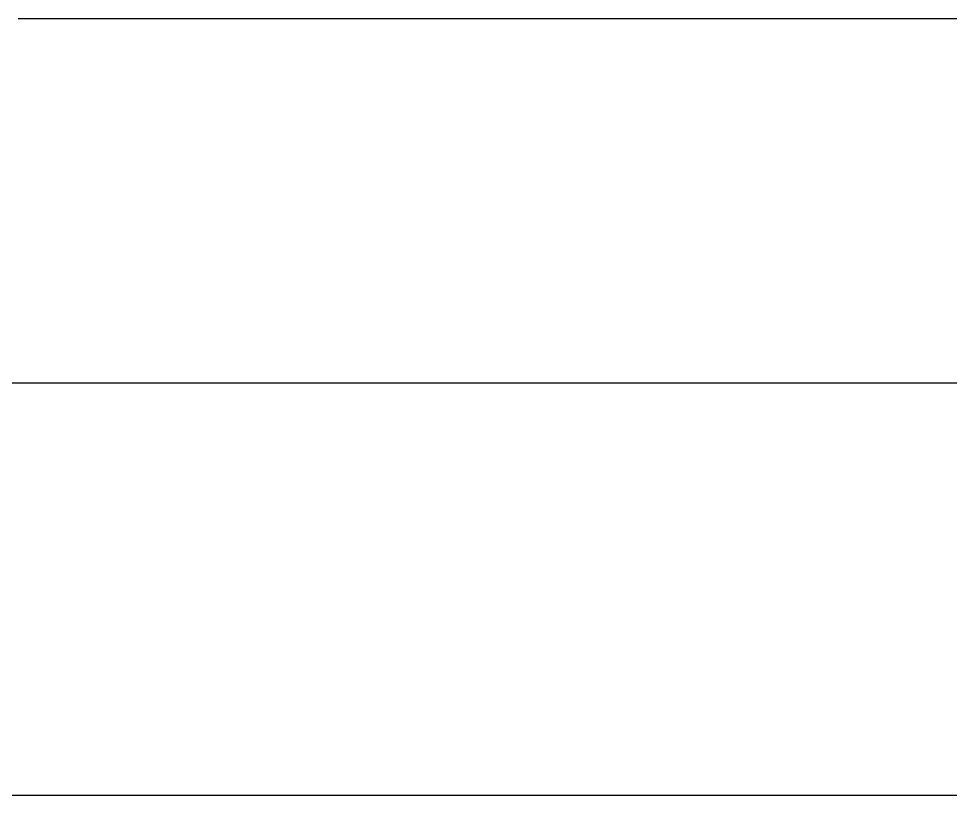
# Model space of a CAD drawing. Extents: x 1 to 47.7, y 0.2 to 33.3.
# Drawn here: x 14.59 to 16.421, y 14.474 to 16 of the extents above; entities that cross this region are included whole.
import ezdxf

# ---------------------------------------------------------------- set-up
doc = ezdxf.new("R2010")
doc.units = 0
doc.header["$MEASUREMENT"] = 0
for name, color, linetype in [('3_1__HORIZONTAL_RACK_MOUNT', 7, 'CONTINUOUS'), ('3_2__HORIZONTAL_PANEL_MOUN', 7, 'CONTINUOUS'), ('4_0_____DWG', 7, 'CONTINUOUS')]:
    doc.layers.add(name, color=color, linetype=linetype)

msp = doc.modelspace()

# ---------------------------------------------------------------- linework, layer by layer
at = {"layer": '3_1__HORIZONTAL_RACK_MOUNT'}
msp.add_lwpolyline([(16.4786, 15.2836), (16.3894, 15.2836), (16.2094, 15.2836), (16.0272, 15.2836), (15.8431, 15.2836), (15.6571, 15.2836), (15.4693, 15.2836), (15.2798, 15.2836), (15.0888, 15.2836), (14.8962, 15.2836), (14.7023, 15.2836), (14.5071, 15.2836)], dxfattribs=at)
at = {"layer": '3_2__HORIZONTAL_PANEL_MOUN'}
msp.add_lwpolyline([(14.5889, 16), (14.8101, 16), (15.0298, 16), (15.2482, 16), (15.465, 16), (15.6801, 16), (15.8934, 16), (15.9994, 16), (16.1048, 16), (16.2098, 16), (16.3142, 16), (16.4182, 16), (16.5215, 16)], dxfattribs=at)
at = {"layer": '4_0_____DWG'}
msp.add_lwpolyline([(16.4735, 14.4737), (16.3671, 14.4737), (16.2585, 14.4737), (16.1478, 14.4737), (16.0349, 14.4737), (15.92, 14.4737), (15.8032, 14.4737), (15.6844, 14.4737), (15.5638, 14.4737), (15.4415, 14.4737), (15.3175, 14.4737), (15.1919, 14.4737), (15.0648, 14.4737), (14.9362, 14.4737), (14.8062, 14.4737), (14.6748, 14.4737), (14.5422, 14.4737)], dxfattribs=at)

doc.saveas('drawing.dxf')
